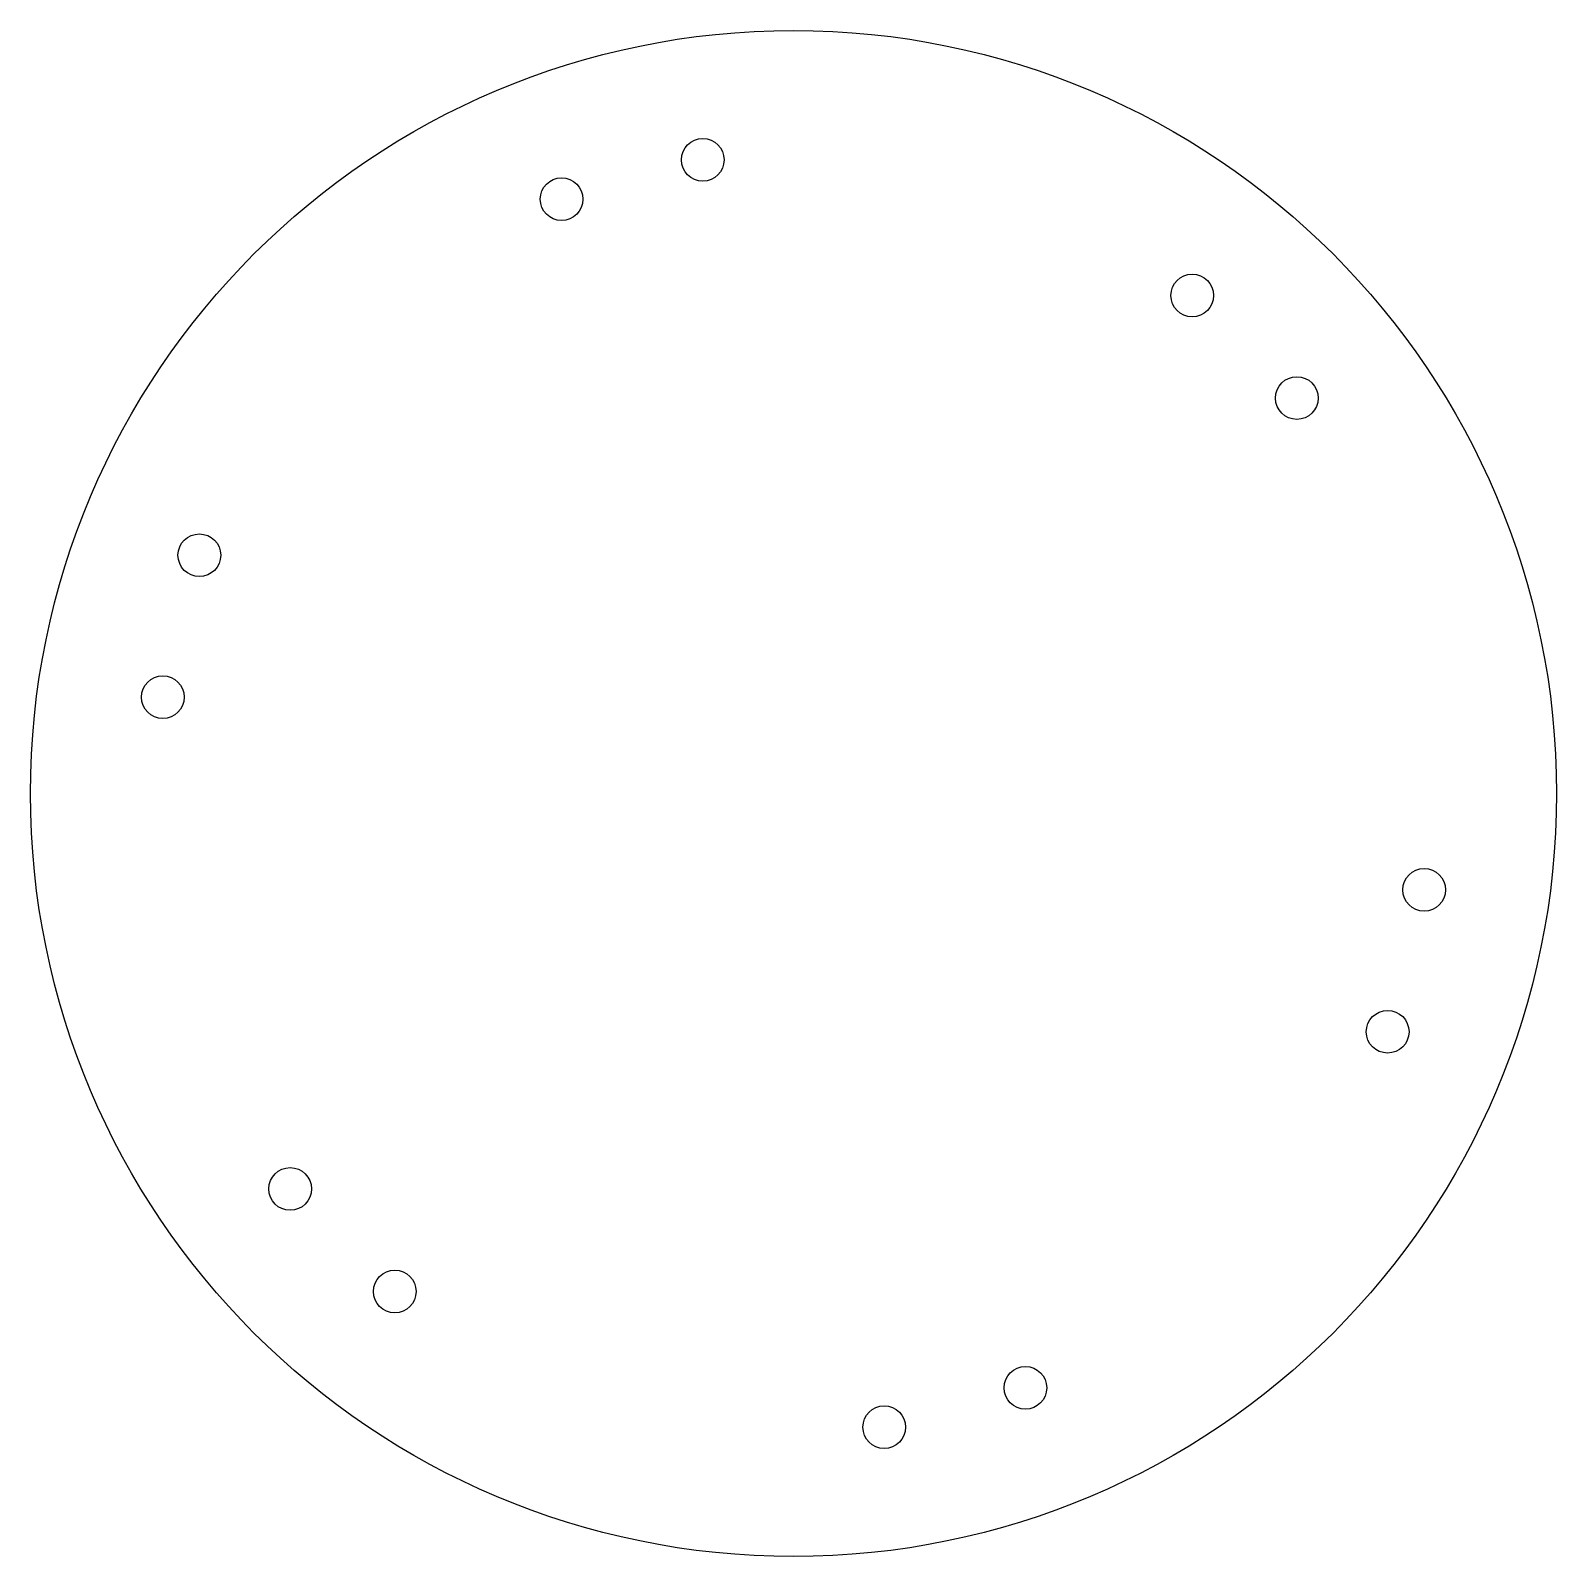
# Model space of a CAD drawing. Header units: centimetres. Extents: x -12.5 to 12.5, y -12.5 to 12.5.
import ezdxf

# ---------------------------------------------------------------- set-up
doc = ezdxf.new("R2010")
doc.units = ezdxf.units.CM

msp = doc.modelspace()

# ---------------------------------------------------------------- linework, layer by layer
at = {"color": 7, "linetype": 'Continuous', "lineweight": 25}
for centre, radius in [((0, 0), 12.5), ((-1.487, 10.381), 0.35), ((-3.799, 9.738), 0.35), ((6.533, 8.159), 0.35), ((8.247, 6.479), 0.35), ((-9.734, 3.903), 0.35), ((-10.333, 1.579), 0.35), ((10.333, -1.579), 0.35), ((9.734, -3.903), 0.35), ((-8.247, -6.479), 0.35), ((-6.533, -8.159), 0.35), ((3.799, -9.738), 0.35), ((1.487, -10.381), 0.35)]:
    msp.add_circle(centre, radius, dxfattribs=at)

doc.saveas('drawing.dxf')
